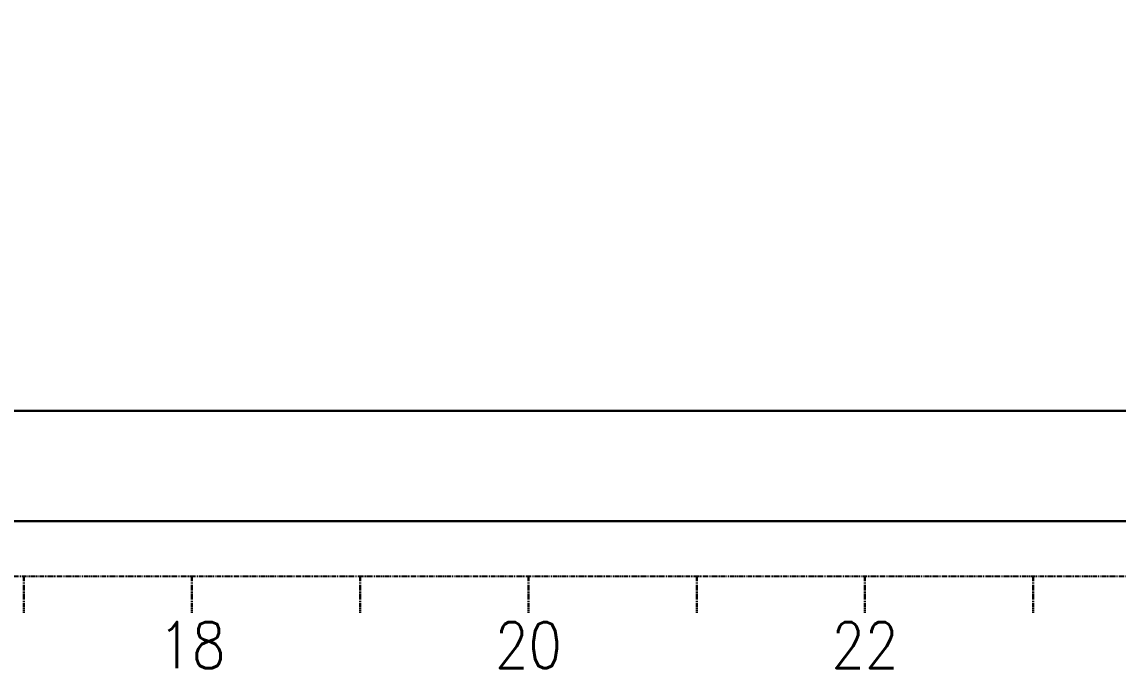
# Model space of a CAD drawing. Extents: x -114252 to 133381, y -28335 to 130380.
# Drawn here: x 31091 to 43013, y -1600 to 5430 of the extents above; entities that cross this region are included whole.
import ezdxf
from ezdxf.enums import TextEntityAlignment as Align

# ---------------------------------------------------------------- set-up
doc = ezdxf.new("R2010")
doc.units = 0
doc.header["$LTSCALE"] = 3.5
doc.header["$MEASUREMENT"] = 0
doc.linetypes.add('SPHANTOM', pattern=[27.5, 15, -2.5, 2.5, -2.5, 2.5, -2.5])
doc.layers.get('0').update_dxf_attribs({"linetype": 'CONTINUOUS'})
doc.layers.add('_REFERENCE', color=253, linetype='CONTINUOUS')
doc.layers.add('STL-OOF', color=2, linetype='SPHANTOM')
doc.styles.add('ROMANS', font='romans')

# ---------------------------------------------------------------- blocks, each defined once
blk = doc.blocks.new('FrNo')
blk.add_line((0, 400), (120168, 400))
at = {"color": 0, "linetype": 'ByBlock', "lineweight": 30}
for p, q in [((31110, 400), (31110, 0)), ((32940, 400), (32940, 0)), ((34770, 400), (34770, 0)), ((36600, 400), (36600, 0)), ((38430, 400), (38430, 0)), ((40260, 400), (40260, 0)), ((42090, 400), (42090, 0))]:
    blk.add_line(p, q, dxfattribs=at)
at = {"color": 0, "linetype": 'ByBlock', "lineweight": 5, "style": 'ROMANS', "width": 0.85}
for s, p in [('18', (32940, -100)), ('20', (36600, -100)), ('22', (40260, -100))]:
    blk.add_text(s, height=500, dxfattribs=at).set_placement(p, align=Align.TOP_CENTER)
blk = doc.blocks.new('s2000_hull')
at = {"lineweight": 30}
blk.add_line((0, 1200), (62220, 1200), dxfattribs=at)
blk.add_lwpolyline([(0, 0), (104211, 0, 0.092168), (107805, 668), (120168, 5430)], format="xyb", dxfattribs=at)

msp = doc.modelspace()

# ---------------------------------------------------------------- block references
at = {"layer": '_REFERENCE'}
msp.add_blockref('s2000_hull', (0, 0), dxfattribs=at)
at = {"layer": 'STL-OOF'}
msp.add_blockref('FrNo', (0, -1000), dxfattribs=at)

doc.saveas('drawing.dxf')
